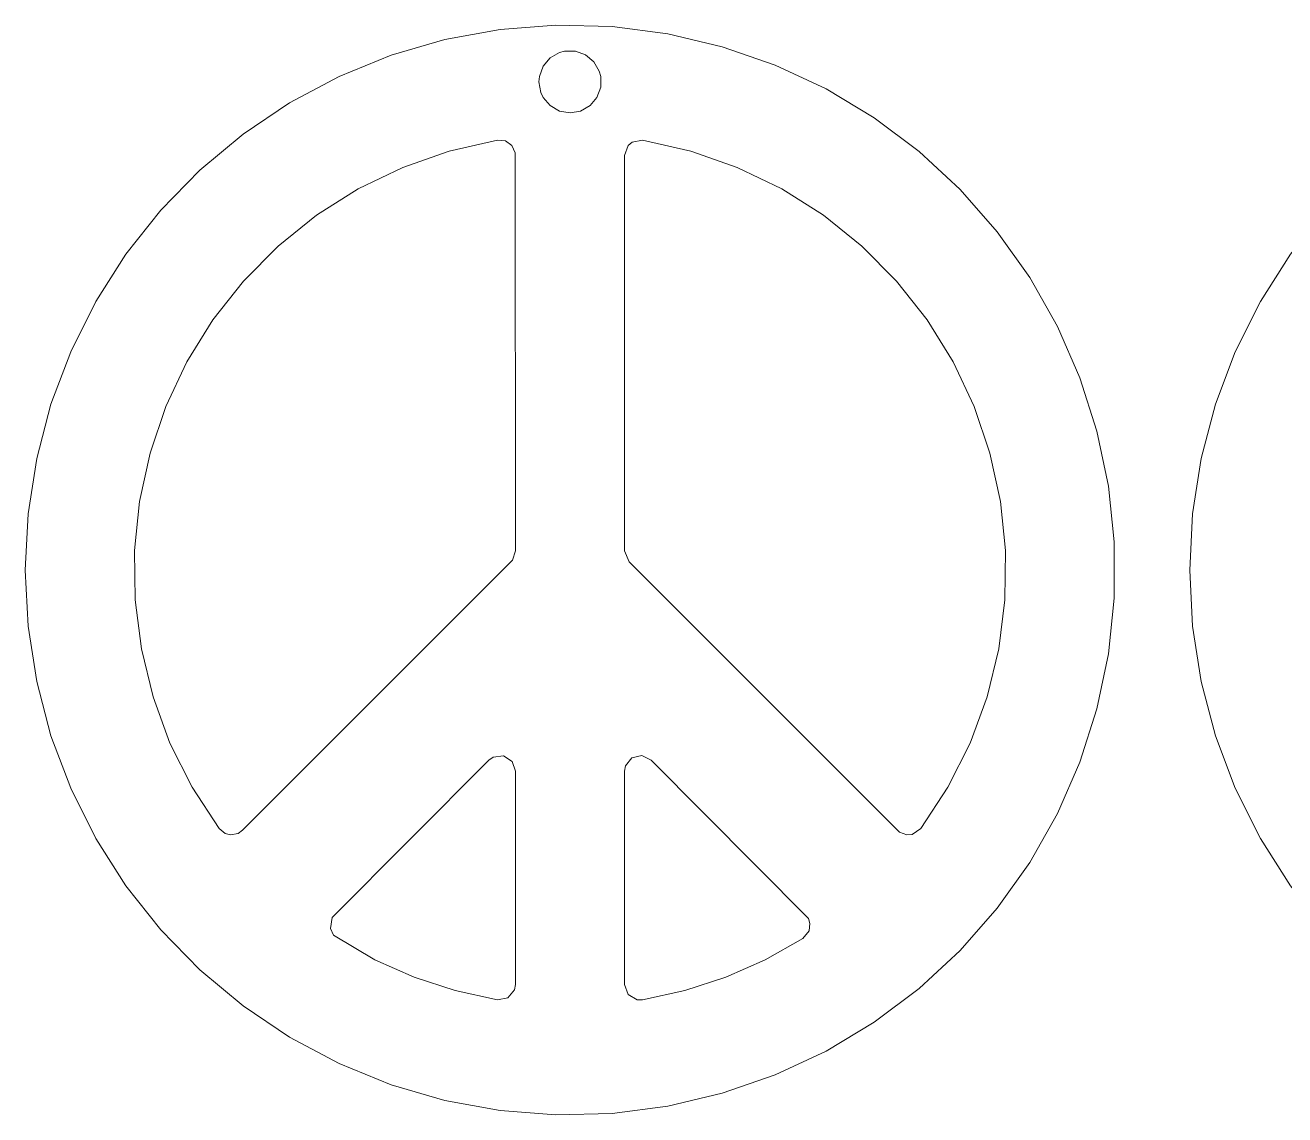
# Model space of a CAD drawing. Header units: millimetres. Extents: x -141 to 141, y -92 to 95.
# Drawn here: x -38.59 to 1.87, y -23.68 to 11.31 of the extents above; entities that cross this region are included whole.
import ezdxf

# ---------------------------------------------------------------- set-up
doc = ezdxf.new("R2010")
doc.units = ezdxf.units.MM
doc.header["$MEASUREMENT"] = 0
doc.layers.add('layer 1', color=7, linetype='Continuous')

msp = doc.modelspace()

# ---------------------------------------------------------------- linework, layer by layer
at = {"layer": 'layer 1', "color": 250, "lineweight": 9}
for points, knots in [([(-35.3511, -16.3223), (-35.3511, -16.3223), (-36.3181, -14.802), (-36.3181, -14.802), (-36.3181, -14.802), (-36.3181, -14.802), (-37.1236, -13.1903), (-37.1236, -13.1903), (-37.1236, -13.1903), (-37.1236, -13.1903), (-37.7592, -11.5044), (-37.7592, -11.5044), (-37.7592, -11.5044), (-37.7592, -11.5044), (-38.2181, -9.7621), (-38.2181, -9.7621), (-38.2181, -9.7621), (-38.2181, -9.7621), (-38.4953, -7.9818), (-38.4953, -7.9818), (-38.4953, -7.9818), (-38.4953, -7.9818), (-38.5881, -6.1824), (-38.5881, -6.1824), (-38.5881, -6.1824), (-38.5881, -6.1824), (-38.4953, -4.383), (-38.4953, -4.383), (-38.4953, -4.383), (-38.4953, -4.383), (-38.2181, -2.6027), (-38.2181, -2.6027), (-38.2181, -2.6027), (-38.2181, -2.6027), (-37.7592, -0.8604), (-37.7592, -0.8604), (-37.7592, -0.8604), (-37.7592, -0.8604), (-37.1236, 0.8255), (-37.1236, 0.8255), (-37.1236, 0.8255), (-37.1236, 0.8255), (-36.3181, 2.4372), (-36.3181, 2.4372), (-36.3181, 2.4372), (-36.3181, 2.4372), (-35.3511, 3.9575), (-35.3511, 3.9575), (-35.3511, 3.9575), (-35.3511, 3.9575), (-34.2329, 5.3703), (-34.2329, 5.3703), (-34.2329, 5.3703), (-34.2329, 5.3703), (-32.9754, 6.6606), (-32.9754, 6.6606), (-32.9754, 6.6606), (-32.9754, 6.6606), (-31.5918, 7.8148), (-31.5918, 7.8148), (-31.5918, 7.8148), (-31.5918, 7.8148), (-30.097, 8.8206), (-30.097, 8.8206), (-30.097, 8.8206), (-30.097, 8.8206), (-28.5066, 9.6674), (-28.5066, 9.6674), (-28.5066, 9.6674), (-28.5066, 9.6674), (-26.8376, 10.3462), (-26.8376, 10.3462), (-26.8376, 10.3462), (-26.8376, 10.3462), (-25.1076, 10.8497), (-25.1076, 10.8497), (-25.1076, 10.8497), (-25.1076, 10.8497), (-23.3351, 11.1727), (-23.3351, 11.1727), (-23.3351, 11.1727), (-23.3351, 11.1727), (-21.5387, 11.3118), (-21.5387, 11.3118), (-21.5387, 11.3118), (-21.5387, 11.3118), (-19.7375, 11.2654), (-19.7375, 11.2654), (-19.7375, 11.2654), (-19.7375, 11.2654), (-17.9507, 11.0341), (-17.9507, 11.0341), (-17.9507, 11.0341), (-17.9507, 11.0341), (-16.1971, 10.6202), (-16.1971, 10.6202), (-16.1971, 10.6202), (-16.1971, 10.6202), (-14.4954, 10.0283), (-14.4954, 10.0283), (-14.4954, 10.0283), (-14.4954, 10.0283), (-12.8635, 9.2645), (-12.8635, 9.2645), (-12.8635, 9.2645), (-12.8635, 9.2645), (-11.3188, 8.3369), (-11.3188, 8.3369), (-11.3188, 8.3369), (-11.3188, 8.3369), (-9.8777, 7.2555), (-9.8777, 7.2555), (-9.8777, 7.2555), (-9.8777, 7.2555), (-8.5554, 6.0316), (-8.5554, 6.0316), (-8.5554, 6.0316), (-8.5554, 6.0316), (-7.366, 4.6783), (-7.366, 4.6783), (-7.366, 4.6783), (-7.366, 4.6783), (-6.322, 3.2098), (-6.322, 3.2098), (-6.322, 3.2098), (-6.322, 3.2098), (-5.4346, 1.6417), (-5.4346, 1.6417), (-5.4346, 1.6417), (-5.4346, 1.6417), (-4.7131, -0.0092), (-4.7131, -0.0092), (-4.7131, -0.0092), (-4.7131, -0.0092), (-4.1651, -1.7257), (-4.1651, -1.7257), (-4.1651, -1.7257), (-4.1651, -1.7257), (-3.7966, -3.4893), (-3.7966, -3.4893), (-3.7966, -3.4893), (-3.7966, -3.4893), (-3.6113, -5.2815), (-3.6113, -5.2815), (-3.6113, -5.2815), (-3.6113, -5.2815), (-3.6113, -7.0833), (-3.6113, -7.0833), (-3.6113, -7.0833), (-3.6113, -7.0833), (-3.7966, -8.8755), (-3.7966, -8.8755), (-3.7966, -8.8755), (-3.7966, -8.8755), (-4.1651, -10.6391), (-4.1651, -10.6391), (-4.1651, -10.6391), (-4.1651, -10.6391), (-4.7131, -12.3556), (-4.7131, -12.3556), (-4.7131, -12.3556), (-4.7131, -12.3556), (-5.4346, -14.0065), (-5.4346, -14.0065), (-5.4346, -14.0065), (-5.4346, -14.0065), (-6.322, -15.5746), (-6.322, -15.5746), (-6.322, -15.5746), (-6.322, -15.5746), (-7.366, -17.0431), (-7.366, -17.0431), (-7.366, -17.0431), (-7.366, -17.0431), (-8.5554, -18.3964), (-8.5554, -18.3964), (-8.5554, -18.3964), (-8.5554, -18.3964), (-9.8777, -19.6203), (-9.8777, -19.6203), (-9.8777, -19.6203), (-9.8777, -19.6203), (-11.3188, -20.7017), (-11.3188, -20.7017), (-11.3188, -20.7017), (-11.3188, -20.7017), (-12.8635, -21.6293), (-12.8635, -21.6293), (-12.8635, -21.6293), (-12.8635, -21.6293), (-14.4954, -22.3931), (-14.4954, -22.3931), (-14.4954, -22.3931), (-14.4954, -22.3931), (-16.1971, -22.985), (-16.1971, -22.985), (-16.1971, -22.985), (-16.1971, -22.985), (-17.9507, -23.3989), (-17.9507, -23.3989), (-17.9507, -23.3989), (-17.9507, -23.3989), (-19.7375, -23.6302), (-19.7375, -23.6302), (-19.7375, -23.6302), (-19.7375, -23.6302), (-21.5387, -23.6766), (-21.5387, -23.6766), (-21.5387, -23.6766), (-21.5387, -23.6766), (-23.3351, -23.5375), (-23.3351, -23.5375), (-23.3351, -23.5375), (-23.3351, -23.5375), (-25.1076, -23.2145), (-25.1076, -23.2145), (-25.1076, -23.2145), (-25.1076, -23.2145), (-26.8376, -22.711), (-26.8376, -22.711), (-26.8376, -22.711), (-26.8376, -22.711), (-28.5066, -22.0322), (-28.5066, -22.0322), (-28.5066, -22.0322), (-28.5066, -22.0322), (-30.097, -21.1854), (-30.097, -21.1854), (-30.097, -21.1854), (-30.097, -21.1854), (-31.5918, -20.1796), (-31.5918, -20.1796), (-31.5918, -20.1796), (-31.5918, -20.1796), (-32.9754, -19.0254), (-32.9754, -19.0254), (-32.9754, -19.0254), (-32.9754, -19.0254), (-34.2329, -17.7351), (-34.2329, -17.7351), (-34.2329, -17.7351), (-34.2329, -17.7351), (-35.3511, -16.3223), (-35.3511, -16.3223), (-35.3511, -16.3223), (-35.3511, -16.3223), (-35.3511, -16.3223), (-35.3511, -16.3223)], [0, 0, 0, 0, 0.015873, 0.015873, 0.015873, 0.015873, 0.031746, 0.031746, 0.031746, 0.031746, 0.047619, 0.047619, 0.047619, 0.047619, 0.0634921, 0.0634921, 0.0634921, 0.0634921, 0.0793651, 0.0793651, 0.0793651, 0.0793651, 0.0952381, 0.0952381, 0.0952381, 0.0952381, 0.1111111, 0.1111111, 0.1111111, 0.1111111, 0.1269841, 0.1269841, 0.1269841, 0.1269841, 0.1428571, 0.1428571, 0.1428571, 0.1428571, 0.1587302, 0.1587302, 0.1587302, 0.1587302, 0.1746032, 0.1746032, 0.1746032, 0.1746032, 0.1904762, 0.1904762, 0.1904762, 0.1904762, 0.2063492, 0.2063492, 0.2063492, 0.2063492, 0.2222222, 0.2222222, 0.2222222, 0.2222222, 0.2380952, 0.2380952, 0.2380952, 0.2380952, 0.2539683, 0.2539683, 0.2539683, 0.2539683, 0.2698413, 0.2698413, 0.2698413, 0.2698413, 0.2857143, 0.2857143, 0.2857143, 0.2857143, 0.3015873, 0.3015873, 0.3015873, 0.3015873, 0.3174603, 0.3174603, 0.3174603, 0.3174603, 0.3333333, 0.3333333, 0.3333333, 0.3333333, 0.3492063, 0.3492063, 0.3492063, 0.3492063, 0.3650794, 0.3650794, 0.3650794, 0.3650794, 0.3809524, 0.3809524, 0.3809524, 0.3809524, 0.3968254, 0.3968254, 0.3968254, 0.3968254, 0.4126984, 0.4126984, 0.4126984, 0.4126984, 0.4285714, 0.4285714, 0.4285714, 0.4285714, 0.4444444, 0.4444444, 0.4444444, 0.4444444, 0.4603175, 0.4603175, 0.4603175, 0.4603175, 0.4761905, 0.4761905, 0.4761905, 0.4761905, 0.4920635, 0.4920635, 0.4920635, 0.4920635, 0.5079365, 0.5079365, 0.5079365, 0.5079365, 0.5238095, 0.5238095, 0.5238095, 0.5238095, 0.5396825, 0.5396825, 0.5396825, 0.5396825, 0.5555556, 0.5555556, 0.5555556, 0.5555556, 0.5714286, 0.5714286, 0.5714286, 0.5714286, 0.5873016, 0.5873016, 0.5873016, 0.5873016, 0.6031746, 0.6031746, 0.6031746, 0.6031746, 0.6190476, 0.6190476, 0.6190476, 0.6190476, 0.6349206, 0.6349206, 0.6349206, 0.6349206, 0.6507937, 0.6507937, 0.6507937, 0.6507937, 0.6666667, 0.6666667, 0.6666667, 0.6666667, 0.6825397, 0.6825397, 0.6825397, 0.6825397, 0.6984127, 0.6984127, 0.6984127, 0.6984127, 0.7142857, 0.7142857, 0.7142857, 0.7142857, 0.7301587, 0.7301587, 0.7301587, 0.7301587, 0.7460317, 0.7460317, 0.7460317, 0.7460317, 0.7619048, 0.7619048, 0.7619048, 0.7619048, 0.7777778, 0.7777778, 0.7777778, 0.7777778, 0.7936508, 0.7936508, 0.7936508, 0.7936508, 0.8095238, 0.8095238, 0.8095238, 0.8095238, 0.8253968, 0.8253968, 0.8253968, 0.8253968, 0.8412698, 0.8412698, 0.8412698, 0.8412698, 0.8571429, 0.8571429, 0.8571429, 0.8571429, 0.8730159, 0.8730159, 0.8730159, 0.8730159, 0.8888889, 0.8888889, 0.8888889, 0.8888889, 0.9047619, 0.9047619, 0.9047619, 0.9047619, 0.9206349, 0.9206349, 0.9206349, 0.9206349, 0.9365079, 0.9365079, 0.9365079, 0.9365079, 0.952381, 0.952381, 0.952381, 0.952381, 0.968254, 0.968254, 0.968254, 0.968254, 1, 1, 1, 1]), ([(2.0525, -16.3223), (2.0525, -16.3223), (1.0855, -14.802), (1.0855, -14.802), (1.0855, -14.802), (1.0855, -14.802), (0.28, -13.1903), (0.28, -13.1903), (0.28, -13.1903), (0.28, -13.1903), (-0.3556, -11.5044), (-0.3556, -11.5044), (-0.3556, -11.5044), (-0.3556, -11.5044), (-0.8145, -9.7621), (-0.8145, -9.7621), (-0.8145, -9.7621), (-0.8145, -9.7621), (-1.0917, -7.9818), (-1.0917, -7.9818), (-1.0917, -7.9818), (-1.0917, -7.9818), (-1.1845, -6.1824), (-1.1845, -6.1824), (-1.1845, -6.1824), (-1.1845, -6.1824), (-1.0917, -4.383), (-1.0917, -4.383), (-1.0917, -4.383), (-1.0917, -4.383), (-0.8145, -2.6027), (-0.8145, -2.6027), (-0.8145, -2.6027), (-0.8145, -2.6027), (-0.3556, -0.8604), (-0.3556, -0.8604), (-0.3556, -0.8604), (-0.3556, -0.8604), (0.28, 0.8255), (0.28, 0.8255), (0.28, 0.8255), (0.28, 0.8255), (1.0855, 2.4372), (1.0855, 2.4372), (1.0855, 2.4372), (1.0855, 2.4372), (2.0525, 3.9575), (2.0525, 3.9575), (2.0525, 3.9575), (2.0525, 3.9575), (3.1707, 5.3703), (3.1707, 5.3703), (3.1707, 5.3703), (3.1707, 5.3703), (4.4282, 6.6606), (4.4282, 6.6606), (4.4282, 6.6606), (4.4282, 6.6606), (5.8118, 7.8148), (5.8118, 7.8148), (5.8118, 7.8148), (5.8118, 7.8148), (7.3066, 8.8206), (7.3066, 8.8206), (7.3066, 8.8206), (7.3066, 8.8206), (8.897, 9.6674), (8.897, 9.6674), (8.897, 9.6674), (8.897, 9.6674), (10.566, 10.3462), (10.566, 10.3462), (10.566, 10.3462), (10.566, 10.3462), (12.296, 10.8497), (12.296, 10.8497), (12.296, 10.8497), (12.296, 10.8497), (14.0685, 11.1727), (14.0685, 11.1727), (14.0685, 11.1727), (14.0685, 11.1727), (15.8649, 11.3118), (15.8649, 11.3118), (15.8649, 11.3118), (15.8649, 11.3118), (17.6661, 11.2654), (17.6661, 11.2654), (17.6661, 11.2654), (17.6661, 11.2654), (19.4529, 11.0341), (19.4529, 11.0341), (19.4529, 11.0341), (19.4529, 11.0341), (21.2065, 10.6202), (21.2065, 10.6202), (21.2065, 10.6202), (21.2065, 10.6202), (22.9082, 10.0283), (22.9082, 10.0283), (22.9082, 10.0283), (22.9082, 10.0283), (24.5401, 9.2645), (24.5401, 9.2645), (24.5401, 9.2645), (24.5401, 9.2645), (26.0848, 8.3369), (26.0848, 8.3369), (26.0848, 8.3369), (26.0848, 8.3369), (27.5259, 7.2555), (27.5259, 7.2555), (27.5259, 7.2555), (27.5259, 7.2555), (28.8482, 6.0316), (28.8482, 6.0316), (28.8482, 6.0316), (28.8482, 6.0316), (30.0376, 4.6783), (30.0376, 4.6783), (30.0376, 4.6783), (30.0376, 4.6783), (31.0816, 3.2098), (31.0816, 3.2098), (31.0816, 3.2098), (31.0816, 3.2098), (31.969, 1.6417), (31.969, 1.6417), (31.969, 1.6417), (31.969, 1.6417), (32.6905, -0.0092), (32.6905, -0.0092), (32.6905, -0.0092), (32.6905, -0.0092), (33.2385, -1.7257), (33.2385, -1.7257), (33.2385, -1.7257), (33.2385, -1.7257), (33.607, -3.4893), (33.607, -3.4893), (33.607, -3.4893), (33.607, -3.4893), (33.7923, -5.2815), (33.7923, -5.2815), (33.7923, -5.2815), (33.7923, -5.2815), (33.7923, -7.0833), (33.7923, -7.0833), (33.7923, -7.0833), (33.7923, -7.0833), (33.607, -8.8755), (33.607, -8.8755), (33.607, -8.8755), (33.607, -8.8755), (33.2385, -10.6391), (33.2385, -10.6391), (33.2385, -10.6391), (33.2385, -10.6391), (32.6905, -12.3556), (32.6905, -12.3556), (32.6905, -12.3556), (32.6905, -12.3556), (31.969, -14.0065), (31.969, -14.0065), (31.969, -14.0065), (31.969, -14.0065), (31.0816, -15.5746), (31.0816, -15.5746), (31.0816, -15.5746), (31.0816, -15.5746), (30.0376, -17.0431), (30.0376, -17.0431), (30.0376, -17.0431), (30.0376, -17.0431), (28.8482, -18.3964), (28.8482, -18.3964), (28.8482, -18.3964), (28.8482, -18.3964), (27.5259, -19.6203), (27.5259, -19.6203), (27.5259, -19.6203), (27.5259, -19.6203), (26.0848, -20.7018), (26.0848, -20.7018), (26.0848, -20.7018), (26.0848, -20.7018), (24.5401, -21.6293), (24.5401, -21.6293), (24.5401, -21.6293), (24.5401, -21.6293), (22.9082, -22.3931), (22.9082, -22.3931), (22.9082, -22.3931), (22.9082, -22.3931), (21.2065, -22.985), (21.2065, -22.985), (21.2065, -22.985), (21.2065, -22.985), (19.4529, -23.3989), (19.4529, -23.3989), (19.4529, -23.3989), (19.4529, -23.3989), (17.6661, -23.6302), (17.6661, -23.6302), (17.6661, -23.6302), (17.6661, -23.6302), (15.8649, -23.6766), (15.8649, -23.6766), (15.8649, -23.6766), (15.8649, -23.6766), (14.0685, -23.5375), (14.0685, -23.5375), (14.0685, -23.5375), (14.0685, -23.5375), (12.296, -23.2145), (12.296, -23.2145), (12.296, -23.2145), (12.296, -23.2145), (10.566, -22.711), (10.566, -22.711), (10.566, -22.711), (10.566, -22.711), (8.897, -22.0322), (8.897, -22.0322), (8.897, -22.0322), (8.897, -22.0322), (7.3066, -21.1854), (7.3066, -21.1854), (7.3066, -21.1854), (7.3066, -21.1854), (5.8118, -20.1796), (5.8118, -20.1796), (5.8118, -20.1796), (5.8118, -20.1796), (4.4282, -19.0254), (4.4282, -19.0254), (4.4282, -19.0254), (4.4282, -19.0254), (3.1707, -17.7351), (3.1707, -17.7351), (3.1707, -17.7351), (3.1707, -17.7351), (2.0525, -16.3223), (2.0525, -16.3223), (2.0525, -16.3223), (2.0525, -16.3223), (2.0525, -16.3223), (2.0525, -16.3223)], [0, 0, 0, 0, 0.015873, 0.015873, 0.015873, 0.015873, 0.031746, 0.031746, 0.031746, 0.031746, 0.047619, 0.047619, 0.047619, 0.047619, 0.0634921, 0.0634921, 0.0634921, 0.0634921, 0.0793651, 0.0793651, 0.0793651, 0.0793651, 0.0952381, 0.0952381, 0.0952381, 0.0952381, 0.1111111, 0.1111111, 0.1111111, 0.1111111, 0.1269841, 0.1269841, 0.1269841, 0.1269841, 0.1428571, 0.1428571, 0.1428571, 0.1428571, 0.1587302, 0.1587302, 0.1587302, 0.1587302, 0.1746032, 0.1746032, 0.1746032, 0.1746032, 0.1904762, 0.1904762, 0.1904762, 0.1904762, 0.2063492, 0.2063492, 0.2063492, 0.2063492, 0.2222222, 0.2222222, 0.2222222, 0.2222222, 0.2380952, 0.2380952, 0.2380952, 0.2380952, 0.2539683, 0.2539683, 0.2539683, 0.2539683, 0.2698413, 0.2698413, 0.2698413, 0.2698413, 0.2857143, 0.2857143, 0.2857143, 0.2857143, 0.3015873, 0.3015873, 0.3015873, 0.3015873, 0.3174603, 0.3174603, 0.3174603, 0.3174603, 0.3333333, 0.3333333, 0.3333333, 0.3333333, 0.3492063, 0.3492063, 0.3492063, 0.3492063, 0.3650794, 0.3650794, 0.3650794, 0.3650794, 0.3809524, 0.3809524, 0.3809524, 0.3809524, 0.3968254, 0.3968254, 0.3968254, 0.3968254, 0.4126984, 0.4126984, 0.4126984, 0.4126984, 0.4285714, 0.4285714, 0.4285714, 0.4285714, 0.4444444, 0.4444444, 0.4444444, 0.4444444, 0.4603175, 0.4603175, 0.4603175, 0.4603175, 0.4761905, 0.4761905, 0.4761905, 0.4761905, 0.4920635, 0.4920635, 0.4920635, 0.4920635, 0.5079365, 0.5079365, 0.5079365, 0.5079365, 0.5238095, 0.5238095, 0.5238095, 0.5238095, 0.5396825, 0.5396825, 0.5396825, 0.5396825, 0.5555556, 0.5555556, 0.5555556, 0.5555556, 0.5714286, 0.5714286, 0.5714286, 0.5714286, 0.5873016, 0.5873016, 0.5873016, 0.5873016, 0.6031746, 0.6031746, 0.6031746, 0.6031746, 0.6190476, 0.6190476, 0.6190476, 0.6190476, 0.6349206, 0.6349206, 0.6349206, 0.6349206, 0.6507937, 0.6507937, 0.6507937, 0.6507937, 0.6666667, 0.6666667, 0.6666667, 0.6666667, 0.6825397, 0.6825397, 0.6825397, 0.6825397, 0.6984127, 0.6984127, 0.6984127, 0.6984127, 0.7142857, 0.7142857, 0.7142857, 0.7142857, 0.7301587, 0.7301587, 0.7301587, 0.7301587, 0.7460317, 0.7460317, 0.7460317, 0.7460317, 0.7619048, 0.7619048, 0.7619048, 0.7619048, 0.7777778, 0.7777778, 0.7777778, 0.7777778, 0.7936508, 0.7936508, 0.7936508, 0.7936508, 0.8095238, 0.8095238, 0.8095238, 0.8095238, 0.8253968, 0.8253968, 0.8253968, 0.8253968, 0.8412698, 0.8412698, 0.8412698, 0.8412698, 0.8571429, 0.8571429, 0.8571429, 0.8571429, 0.8730159, 0.8730159, 0.8730159, 0.8730159, 0.8888889, 0.8888889, 0.8888889, 0.8888889, 0.9047619, 0.9047619, 0.9047619, 0.9047619, 0.9206349, 0.9206349, 0.9206349, 0.9206349, 0.9365079, 0.9365079, 0.9365079, 0.9365079, 0.952381, 0.952381, 0.952381, 0.952381, 0.968254, 0.968254, 0.968254, 0.968254, 1, 1, 1, 1]), ([(-21.9541, 8.9952), (-21.9541, 8.9952), (-21.7309, 8.7292), (-21.7309, 8.7292), (-21.7309, 8.7292), (-21.7309, 8.7292), (-21.4301, 8.5555), (-21.4301, 8.5555), (-21.4301, 8.5555), (-21.4301, 8.5555), (-21.0881, 8.4952), (-21.0881, 8.4952), (-21.0881, 8.4952), (-21.0881, 8.4952), (-20.7461, 8.5555), (-20.7461, 8.5555), (-20.7461, 8.5555), (-20.7461, 8.5555), (-20.4453, 8.7292), (-20.4453, 8.7292), (-20.4453, 8.7292), (-20.4453, 8.7292), (-20.2221, 8.9952), (-20.2221, 8.9952), (-20.2221, 8.9952), (-20.2221, 8.9952), (-20.1033, 9.3216), (-20.1033, 9.3216), (-20.1033, 9.3216), (-20.1033, 9.3216), (-20.1033, 9.6688), (-20.1033, 9.6688), (-20.1033, 9.6688), (-20.1033, 9.6688), (-20.1484, 9.8372), (-20.1484, 9.8372), (-20.1484, 9.8372), (-20.1484, 9.8372), (-20.3221, 10.138), (-20.3221, 10.138), (-20.3221, 10.138), (-20.3221, 10.138), (-20.5881, 10.3612), (-20.5881, 10.3612), (-20.5881, 10.3612), (-20.5881, 10.3612), (-20.9144, 10.48), (-20.9144, 10.48), (-20.9144, 10.48), (-20.9144, 10.48), (-21.2617, 10.48), (-21.2617, 10.48), (-21.2617, 10.48), (-21.2617, 10.48), (-21.4301, 10.4349), (-21.4301, 10.4349), (-21.4301, 10.4349), (-21.4301, 10.4349), (-21.7309, 10.2612), (-21.7309, 10.2612), (-21.7309, 10.2612), (-21.7309, 10.2612), (-21.9541, 9.9952), (-21.9541, 9.9952), (-21.9541, 9.9952), (-21.9541, 9.9952), (-22.0729, 9.6688), (-22.0729, 9.6688), (-22.0729, 9.6688), (-22.0729, 9.6688), (-22.0881, 9.4952), (-22.0881, 9.4952), (-22.0881, 9.4952), (-22.0881, 9.4952), (-22.0278, 9.1532), (-22.0278, 9.1532), (-22.0278, 9.1532), (-22.0278, 9.1532), (-21.9541, 8.9952), (-21.9541, 8.9952), (-21.9541, 8.9952), (-21.9541, 8.9952), (-21.9541, 8.9952), (-21.9541, 8.9952)], [0, 0, 0, 0, 0.0454545, 0.0454545, 0.0454545, 0.0454545, 0.0909091, 0.0909091, 0.0909091, 0.0909091, 0.1363636, 0.1363636, 0.1363636, 0.1363636, 0.1818182, 0.1818182, 0.1818182, 0.1818182, 0.2272727, 0.2272727, 0.2272727, 0.2272727, 0.2727273, 0.2727273, 0.2727273, 0.2727273, 0.3181818, 0.3181818, 0.3181818, 0.3181818, 0.3636364, 0.3636364, 0.3636364, 0.3636364, 0.4090909, 0.4090909, 0.4090909, 0.4090909, 0.4545455, 0.4545455, 0.4545455, 0.4545455, 0.5, 0.5, 0.5, 0.5, 0.5454545, 0.5454545, 0.5454545, 0.5454545, 0.5909091, 0.5909091, 0.5909091, 0.5909091, 0.6363636, 0.6363636, 0.6363636, 0.6363636, 0.6818182, 0.6818182, 0.6818182, 0.6818182, 0.7272727, 0.7272727, 0.7272727, 0.7272727, 0.7727273, 0.7727273, 0.7727273, 0.7727273, 0.8181818, 0.8181818, 0.8181818, 0.8181818, 0.8636364, 0.8636364, 0.8636364, 0.8636364, 0.9090909, 0.9090909, 0.9090909, 0.9090909, 1, 1, 1, 1]), ([(-32.3606, -14.4849), (-32.3606, -14.4849), (-32.1617, -14.645), (-32.1617, -14.645), (-32.1617, -14.645), (-32.1617, -14.645), (-31.9956, -14.6869), (-31.9956, -14.6869), (-31.9956, -14.6869), (-31.9956, -14.6869), (-31.7445, -14.6405), (-31.7445, -14.6405), (-31.7445, -14.6405), (-31.7445, -14.6405), (-31.6044, -14.5419), (-31.6044, -14.5419), (-31.6044, -14.5419), (-31.6044, -14.5419), (-22.9336, -5.8623), (-22.9336, -5.8623), (-22.9336, -5.8623), (-22.9336, -5.8623), (-22.8381, -5.5684), (-22.8381, -5.5684), (-22.8381, -5.5684), (-22.8381, -5.5684), (-22.8456, 7.2153), (-22.8456, 7.2153), (-22.8456, 7.2153), (-22.8456, 7.2153), (-22.9542, 7.4491), (-22.9542, 7.4491), (-22.9542, 7.4491), (-22.9542, 7.4491), (-23.1648, 7.5978), (-23.1648, 7.5978), (-23.1648, 7.5978), (-23.1648, 7.5978), (-23.4214, 7.6218), (-23.4214, 7.6218), (-23.4214, 7.6218), (-23.4214, 7.6218), (-24.9662, 7.2697), (-24.9662, 7.2697), (-24.9662, 7.2697), (-24.9662, 7.2697), (-26.4613, 6.7454), (-26.4613, 6.7454), (-26.4613, 6.7454), (-26.4613, 6.7454), (-27.8876, 6.0555), (-27.8876, 6.0555), (-27.8876, 6.0555), (-27.8876, 6.0555), (-29.2269, 5.2088), (-29.2269, 5.2088), (-29.2269, 5.2088), (-29.2269, 5.2088), (-30.4618, 4.2163), (-30.4618, 4.2163), (-30.4618, 4.2163), (-30.4618, 4.2163), (-31.5768, 3.0906), (-31.5768, 3.0906), (-31.5768, 3.0906), (-31.5768, 3.0906), (-32.5573, 1.8461), (-32.5573, 1.8461), (-32.5573, 1.8461), (-32.5573, 1.8461), (-33.391, 0.4988), (-33.391, 0.4988), (-33.391, 0.4988), (-33.391, 0.4988), (-34.0671, -0.9341), (-34.0671, -0.9341), (-34.0671, -0.9341), (-34.0671, -0.9341), (-34.577, -2.4342), (-34.577, -2.4342), (-34.577, -2.4342), (-34.577, -2.4342), (-34.9142, -3.9823), (-34.9142, -3.9823), (-34.9142, -3.9823), (-34.9142, -3.9823), (-35.0742, -5.5586), (-35.0742, -5.5586), (-35.0742, -5.5586), (-35.0742, -5.5586), (-35.0551, -7.1429), (-35.0551, -7.1429), (-35.0551, -7.1429), (-35.0551, -7.1429), (-34.8571, -8.7149), (-34.8571, -8.7149), (-34.8571, -8.7149), (-34.8571, -8.7149), (-34.4828, -10.2544), (-34.4828, -10.2544), (-34.4828, -10.2544), (-34.4828, -10.2544), (-33.9369, -11.7418), (-33.9369, -11.7418), (-33.9369, -11.7418), (-33.9369, -11.7418), (-33.2265, -13.158), (-33.2265, -13.158), (-33.2265, -13.158), (-33.2265, -13.158), (-32.3606, -14.4849), (-32.3606, -14.4849), (-32.3606, -14.4849), (-32.3606, -14.4849), (-32.3606, -14.4849), (-32.3606, -14.4849)], [0, 0, 0, 0, 0.0333333, 0.0333333, 0.0333333, 0.0333333, 0.0666667, 0.0666667, 0.0666667, 0.0666667, 0.1, 0.1, 0.1, 0.1, 0.1333333, 0.1333333, 0.1333333, 0.1333333, 0.1666667, 0.1666667, 0.1666667, 0.1666667, 0.2, 0.2, 0.2, 0.2, 0.2333333, 0.2333333, 0.2333333, 0.2333333, 0.2666667, 0.2666667, 0.2666667, 0.2666667, 0.3, 0.3, 0.3, 0.3, 0.3333333, 0.3333333, 0.3333333, 0.3333333, 0.3666667, 0.3666667, 0.3666667, 0.3666667, 0.4, 0.4, 0.4, 0.4, 0.4333333, 0.4333333, 0.4333333, 0.4333333, 0.4666667, 0.4666667, 0.4666667, 0.4666667, 0.5, 0.5, 0.5, 0.5, 0.5333333, 0.5333333, 0.5333333, 0.5333333, 0.5666667, 0.5666667, 0.5666667, 0.5666667, 0.6, 0.6, 0.6, 0.6, 0.6333333, 0.6333333, 0.6333333, 0.6333333, 0.6666667, 0.6666667, 0.6666667, 0.6666667, 0.7, 0.7, 0.7, 0.7, 0.7333333, 0.7333333, 0.7333333, 0.7333333, 0.7666667, 0.7666667, 0.7666667, 0.7666667, 0.8, 0.8, 0.8, 0.8, 0.8333333, 0.8333333, 0.8333333, 0.8333333, 0.8666667, 0.8666667, 0.8666667, 0.8666667, 0.9, 0.9, 0.9, 0.9, 0.9333333, 0.9333333, 0.9333333, 0.9333333, 1, 1, 1, 1]), ([(-19.1917, -5.922), (-19.1917, -5.922), (-10.506, -14.5972), (-10.506, -14.5972), (-10.506, -14.5972), (-10.506, -14.5972), (-10.2665, -14.686), (-10.2665, -14.686), (-10.2665, -14.686), (-10.2665, -14.686), (-10.0957, -14.6731), (-10.0957, -14.6731), (-10.0957, -14.6731), (-10.0957, -14.6731), (-9.8156, -14.4849), (-9.8156, -14.4849), (-9.8156, -14.4849), (-9.8156, -14.4849), (-8.9497, -13.158), (-8.9497, -13.158), (-8.9497, -13.158), (-8.9497, -13.158), (-8.2393, -11.7418), (-8.2393, -11.7418), (-8.2393, -11.7418), (-8.2393, -11.7418), (-7.6934, -10.2544), (-7.6934, -10.2544), (-7.6934, -10.2544), (-7.6934, -10.2544), (-7.3191, -8.7149), (-7.3191, -8.7149), (-7.3191, -8.7149), (-7.3191, -8.7149), (-7.1211, -7.1429), (-7.1211, -7.1429), (-7.1211, -7.1429), (-7.1211, -7.1429), (-7.102, -5.5586), (-7.102, -5.5586), (-7.102, -5.5586), (-7.102, -5.5586), (-7.262, -3.9823), (-7.262, -3.9823), (-7.262, -3.9823), (-7.262, -3.9823), (-7.5992, -2.4342), (-7.5992, -2.4342), (-7.5992, -2.4342), (-7.5992, -2.4342), (-8.1091, -0.9341), (-8.1091, -0.9341), (-8.1091, -0.9341), (-8.1091, -0.9341), (-8.7852, 0.4988), (-8.7852, 0.4988), (-8.7852, 0.4988), (-8.7852, 0.4988), (-9.6189, 1.8461), (-9.6189, 1.8461), (-9.6189, 1.8461), (-9.6189, 1.8461), (-10.5994, 3.0906), (-10.5994, 3.0906), (-10.5994, 3.0906), (-10.5994, 3.0906), (-11.7144, 4.2163), (-11.7144, 4.2163), (-11.7144, 4.2163), (-11.7144, 4.2163), (-12.9493, 5.2088), (-12.9493, 5.2088), (-12.9493, 5.2088), (-12.9493, 5.2088), (-14.2886, 6.0555), (-14.2886, 6.0555), (-14.2886, 6.0555), (-14.2886, 6.0555), (-15.7149, 6.7454), (-15.7149, 6.7454), (-15.7149, 6.7454), (-15.7149, 6.7454), (-17.21, 7.2697), (-17.21, 7.2697), (-17.21, 7.2697), (-17.21, 7.2697), (-18.7548, 7.6218), (-18.7548, 7.6218), (-18.7548, 7.6218), (-18.7548, 7.6218), (-19.0899, 7.5607), (-19.0899, 7.5607), (-19.0899, 7.5607), (-19.0899, 7.5607), (-19.222, 7.4491), (-19.222, 7.4491), (-19.222, 7.4491), (-19.222, 7.4491), (-19.3381, 7.1288), (-19.3381, 7.1288), (-19.3381, 7.1288), (-19.3381, 7.1288), (-19.3381, -5.5684), (-19.3381, -5.5684), (-19.3381, -5.5684), (-19.3381, -5.5684), (-19.1917, -5.922), (-19.1917, -5.922), (-19.1917, -5.922), (-19.1917, -5.922), (-19.1917, -5.922), (-19.1917, -5.922)], [0, 0, 0, 0, 0.0344828, 0.0344828, 0.0344828, 0.0344828, 0.0689655, 0.0689655, 0.0689655, 0.0689655, 0.1034483, 0.1034483, 0.1034483, 0.1034483, 0.137931, 0.137931, 0.137931, 0.137931, 0.1724138, 0.1724138, 0.1724138, 0.1724138, 0.2068966, 0.2068966, 0.2068966, 0.2068966, 0.2413793, 0.2413793, 0.2413793, 0.2413793, 0.2758621, 0.2758621, 0.2758621, 0.2758621, 0.3103448, 0.3103448, 0.3103448, 0.3103448, 0.3448276, 0.3448276, 0.3448276, 0.3448276, 0.3793103, 0.3793103, 0.3793103, 0.3793103, 0.4137931, 0.4137931, 0.4137931, 0.4137931, 0.4482759, 0.4482759, 0.4482759, 0.4482759, 0.4827586, 0.4827586, 0.4827586, 0.4827586, 0.5172414, 0.5172414, 0.5172414, 0.5172414, 0.5517241, 0.5517241, 0.5517241, 0.5517241, 0.5862069, 0.5862069, 0.5862069, 0.5862069, 0.6206897, 0.6206897, 0.6206897, 0.6206897, 0.6551724, 0.6551724, 0.6551724, 0.6551724, 0.6896552, 0.6896552, 0.6896552, 0.6896552, 0.7241379, 0.7241379, 0.7241379, 0.7241379, 0.7586207, 0.7586207, 0.7586207, 0.7586207, 0.7931034, 0.7931034, 0.7931034, 0.7931034, 0.8275862, 0.8275862, 0.8275862, 0.8275862, 0.862069, 0.862069, 0.862069, 0.862069, 0.8965517, 0.8965517, 0.8965517, 0.8965517, 0.9310345, 0.9310345, 0.9310345, 0.9310345, 1, 1, 1, 1]), ([(-28.6841, -17.9123), (-28.6841, -17.9123), (-27.3569, -18.7005), (-27.3569, -18.7005), (-27.3569, -18.7005), (-27.3569, -18.7005), (-26.0897, -19.2585), (-26.0897, -19.2585), (-26.0897, -19.2585), (-26.0897, -19.2585), (-24.7736, -19.6886), (-24.7736, -19.6886), (-24.7736, -19.6886), (-24.7736, -19.6886), (-23.4214, -19.9866), (-23.4214, -19.9866), (-23.4214, -19.9866), (-23.4214, -19.9866), (-23.0863, -19.9255), (-23.0863, -19.9255), (-23.0863, -19.9255), (-23.0863, -19.9255), (-22.868, -19.6639), (-22.868, -19.6639), (-22.868, -19.6639), (-22.868, -19.6639), (-22.8381, -19.4936), (-22.8381, -19.4936), (-22.8381, -19.4936), (-22.8381, -19.4936), (-22.8381, -12.6395), (-22.8381, -12.6395), (-22.8381, -12.6395), (-22.8381, -12.6395), (-22.9472, -12.3278), (-22.9472, -12.3278), (-22.9472, -12.3278), (-22.9472, -12.3278), (-23.2268, -12.152), (-23.2268, -12.152), (-23.2268, -12.152), (-23.2268, -12.152), (-23.555, -12.189), (-23.555, -12.189), (-23.555, -12.189), (-23.555, -12.189), (-23.6917, -12.286), (-23.6917, -12.286), (-23.6917, -12.286), (-23.6917, -12.286), (-28.7232, -17.341), (-28.7232, -17.341), (-28.7232, -17.341), (-28.7232, -17.341), (-28.7866, -17.6929), (-28.7866, -17.6929), (-28.7866, -17.6929), (-28.7866, -17.6929), (-28.6841, -17.9123), (-28.6841, -17.9123), (-28.6841, -17.9123), (-28.6841, -17.9123), (-28.6841, -17.9123), (-28.6841, -17.9123)], [0, 0, 0, 0, 0.0588235, 0.0588235, 0.0588235, 0.0588235, 0.1176471, 0.1176471, 0.1176471, 0.1176471, 0.1764706, 0.1764706, 0.1764706, 0.1764706, 0.2352941, 0.2352941, 0.2352941, 0.2352941, 0.2941176, 0.2941176, 0.2941176, 0.2941176, 0.3529412, 0.3529412, 0.3529412, 0.3529412, 0.4117647, 0.4117647, 0.4117647, 0.4117647, 0.4705882, 0.4705882, 0.4705882, 0.4705882, 0.5294118, 0.5294118, 0.5294118, 0.5294118, 0.5882353, 0.5882353, 0.5882353, 0.5882353, 0.6470588, 0.6470588, 0.6470588, 0.6470588, 0.7058824, 0.7058824, 0.7058824, 0.7058824, 0.7647059, 0.7647059, 0.7647059, 0.7647059, 0.8235294, 0.8235294, 0.8235294, 0.8235294, 0.8823529, 0.8823529, 0.8823529, 0.8823529, 1, 1, 1, 1]), ([(-19.222, -19.8139), (-19.222, -19.8139), (-18.9277, -19.9855), (-18.9277, -19.9855), (-18.9277, -19.9855), (-18.9277, -19.9855), (-18.7548, -19.9866), (-18.7548, -19.9866), (-18.7548, -19.9866), (-18.7548, -19.9866), (-17.4026, -19.6886), (-17.4026, -19.6886), (-17.4026, -19.6886), (-17.4026, -19.6886), (-16.0865, -19.2585), (-16.0865, -19.2585), (-16.0865, -19.2585), (-16.0865, -19.2585), (-14.8193, -18.7005), (-14.8193, -18.7005), (-14.8193, -18.7005), (-14.8193, -18.7005), (-13.6134, -18.02), (-13.6134, -18.02), (-13.6134, -18.02), (-13.6134, -18.02), (-13.4116, -17.7713), (-13.4116, -17.7713), (-13.4116, -17.7713), (-13.4116, -17.7713), (-13.3848, -17.5307), (-13.3848, -17.5307), (-13.3848, -17.5307), (-13.3848, -17.5307), (-13.4322, -17.3755), (-13.4322, -17.3755), (-13.4322, -17.3755), (-13.4322, -17.3755), (-18.4845, -12.286), (-18.4845, -12.286), (-18.4845, -12.286), (-18.4845, -12.286), (-18.7821, -12.1427), (-18.7821, -12.1427), (-18.7821, -12.1427), (-18.7821, -12.1427), (-19.1041, -12.2161), (-19.1041, -12.2161), (-19.1041, -12.2161), (-19.1041, -12.2161), (-19.31, -12.4744), (-19.31, -12.4744), (-19.31, -12.4744), (-19.31, -12.4744), (-19.3381, -12.6395), (-19.3381, -12.6395), (-19.3381, -12.6395), (-19.3381, -12.6395), (-19.3381, -19.4936), (-19.3381, -19.4936), (-19.3381, -19.4936), (-19.3381, -19.4936), (-19.222, -19.8139), (-19.222, -19.8139), (-19.222, -19.8139), (-19.222, -19.8139), (-19.222, -19.8139), (-19.222, -19.8139)], [0, 0, 0, 0, 0.0555556, 0.0555556, 0.0555556, 0.0555556, 0.1111111, 0.1111111, 0.1111111, 0.1111111, 0.1666667, 0.1666667, 0.1666667, 0.1666667, 0.2222222, 0.2222222, 0.2222222, 0.2222222, 0.2777778, 0.2777778, 0.2777778, 0.2777778, 0.3333333, 0.3333333, 0.3333333, 0.3333333, 0.3888889, 0.3888889, 0.3888889, 0.3888889, 0.4444444, 0.4444444, 0.4444444, 0.4444444, 0.5, 0.5, 0.5, 0.5, 0.5555556, 0.5555556, 0.5555556, 0.5555556, 0.6111111, 0.6111111, 0.6111111, 0.6111111, 0.6666667, 0.6666667, 0.6666667, 0.6666667, 0.7222222, 0.7222222, 0.7222222, 0.7222222, 0.7777778, 0.7777778, 0.7777778, 0.7777778, 0.8333333, 0.8333333, 0.8333333, 0.8333333, 0.8888889, 0.8888889, 0.8888889, 0.8888889, 1, 1, 1, 1])]:
    msp.add_open_spline(points, degree=3, knots=knots, dxfattribs=at)

doc.saveas('drawing.dxf')
